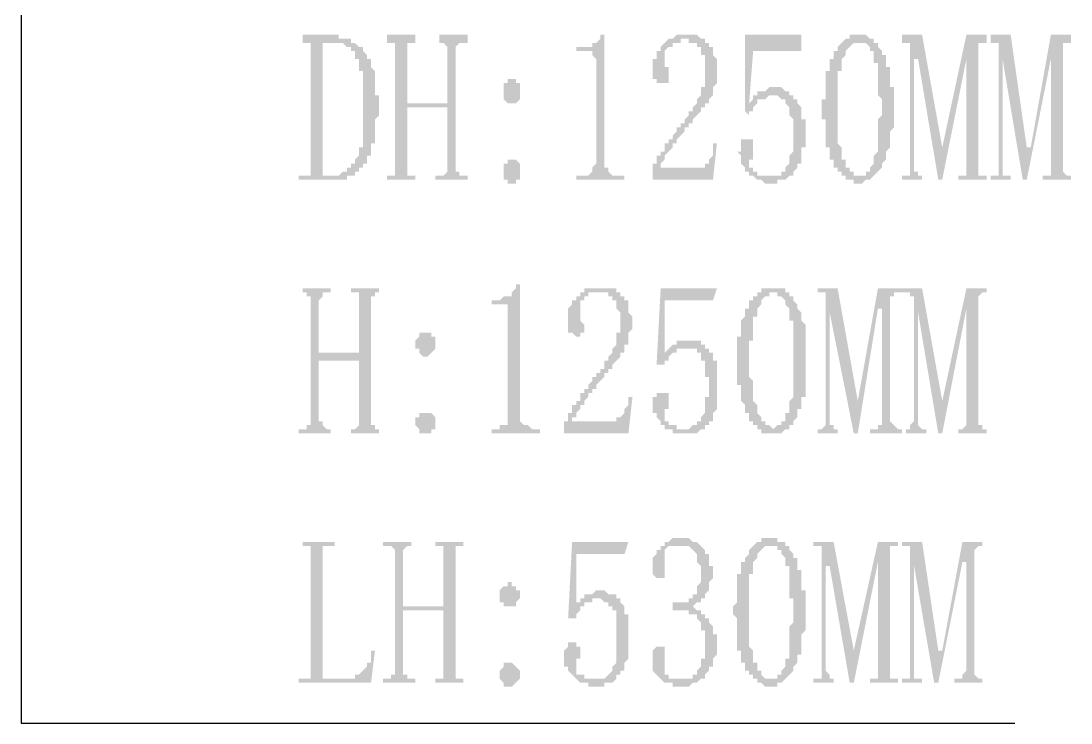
# Model space of a CAD drawing. Header units: inches. Extents: x 11 to 286, y 6 to 196.
# Drawn here: x 120.37 to 131.42, y 152.03 to 159.42 of the extents above; entities that cross this region are included whole.
import ezdxf

# ---------------------------------------------------------------- set-up
doc = ezdxf.new("R2010")
doc.units = ezdxf.units.IN
doc.header["$MEASUREMENT"] = 0
doc.layers.add('PDF_几何图形', color=7, linetype='Continuous')
doc.layers.add('PDF_实体填充', color=7, linetype='Continuous', true_color=0xffffff)

msp = doc.modelspace()

# ---------------------------------------------------------------- hatches: boundary and pattern name
at = {"layer": 'PDF_实体填充', "transparency": 33554559}
h = msp.add_hatch(color=7, dxfattribs=at)
h.paths.add_polyline_path([(123.966, 158.51), (123.966, 158.552), (123.966, 158.552), (123.966, 158.595), (123.966, 158.637), (123.966, 158.637), (123.966, 158.679), (123.966, 158.722), (123.966, 158.722), (123.966, 158.764), (123.966, 158.764), (123.966, 158.806), (123.966, 158.806), (123.966, 158.849), (123.966, 158.849), (123.966, 158.891), (123.924, 158.891), (123.924, 158.933), (123.924, 158.933), (123.924, 158.976), (123.924, 158.976), (123.924, 158.976), (123.924, 159.018), (123.924, 159.018), (123.881, 159.018), (123.881, 159.06), (123.881, 159.06), (123.881, 159.103), (123.839, 159.103), (123.839, 159.103), (123.839, 159.145), (123.797, 159.145), (123.797, 159.145), (123.797, 159.145), (123.754, 159.187), (123.754, 159.187), (123.754, 159.187), (123.712, 159.187), (123.712, 159.187), (123.67, 159.187), (123.67, 159.187), (123.627, 159.187), (123.627, 159.187), (123.627, 159.187), (123.585, 159.187), (123.585, 159.187), (123.585, 159.187), (123.543, 159.187), (123.543, 159.187), (123.543, 159.145), (123.543, 159.145), (123.543, 159.145), (123.543, 157.875), (123.543, 157.833), (123.543, 157.833), (123.543, 157.79), (123.585, 157.79), (123.585, 157.79), (123.627, 157.79), (123.627, 157.79), (123.627, 157.79), (123.67, 157.79), (123.67, 157.79), (123.67, 157.79), (123.712, 157.79), (123.712, 157.79), (123.754, 157.833), (123.754, 157.833), (123.754, 157.833), (123.797, 157.833), (123.797, 157.875), (123.797, 157.875), (123.839, 157.875), (123.839, 157.875), (123.839, 157.917), (123.881, 157.917), (123.881, 157.96), (123.881, 157.96), (123.881, 157.96), (123.881, 157.96), (123.924, 158.002), (123.924, 158.002), (123.924, 158.002), (123.924, 158.044), (123.924, 158.044), (123.924, 158.087), (123.924, 158.087), (123.966, 158.087), (123.966, 158.129), (123.966, 158.129), (123.966, 158.171), (123.966, 158.171), (123.966, 158.214), (123.966, 158.256), (123.966, 158.256), (123.966, 158.298), (123.966, 158.298), (123.966, 158.341), (123.966, 158.383), (123.966, 158.383), (123.966, 158.425), (123.966, 158.468), (123.966, 158.51), (123.966, 158.51), (123.966, 158.51)], flags=0)
h.paths.add_polyline_path([(123.416, 159.145), (123.416, 159.145), (123.416, 159.187), (123.416, 159.187), (123.416, 159.187), (123.373, 159.187), (123.373, 159.187), (123.331, 159.187), (123.331, 159.272), (123.627, 159.272), (123.67, 159.272), (123.67, 159.272), (123.712, 159.272), (123.712, 159.23), (123.712, 159.23), (123.754, 159.23), (123.754, 159.23), (123.797, 159.23), (123.797, 159.23), (123.797, 159.23), (123.839, 159.23), (123.839, 159.187), (123.881, 159.187), (123.881, 159.187), (123.881, 159.187), (123.924, 159.145), (123.924, 159.145), (123.924, 159.145), (123.966, 159.145), (123.966, 159.103), (123.966, 159.103), (124.008, 159.06), (124.008, 159.06), (124.008, 159.06), (124.008, 159.06), (124.008, 159.018), (124.008, 159.018), (124.051, 159.018), (124.051, 158.976), (124.051, 158.976), (124.051, 158.933), (124.051, 158.933), (124.051, 158.933), (124.093, 158.891), (124.093, 158.891), (124.093, 158.849), (124.093, 158.849), (124.093, 158.806), (124.093, 158.806), (124.093, 158.764), (124.093, 158.722), (124.093, 158.722), (124.093, 158.679), (124.093, 158.679), (124.093, 158.637), (124.135, 158.637), (124.135, 158.595), (124.135, 158.552), (124.135, 158.552), (124.135, 158.51), (124.135, 158.51), (124.135, 158.468), (124.135, 158.425), (124.135, 158.425), (124.093, 158.383), (124.093, 158.383), (124.093, 158.341), (124.093, 158.298), (124.093, 158.298), (124.093, 158.256), (124.093, 158.256), (124.093, 158.214), (124.093, 158.214), (124.093, 158.171), (124.093, 158.171), (124.093, 158.129), (124.051, 158.129), (124.051, 158.087), (124.051, 158.087), (124.051, 158.044), (124.051, 158.044), (124.051, 158.044), (124.051, 158.002), (124.008, 158.002), (124.008, 157.96), (124.008, 157.96), (124.008, 157.96), (124.008, 157.917), (124.008, 157.917), (123.966, 157.917), (123.966, 157.917), (123.966, 157.875), (123.924, 157.875), (123.924, 157.875), (123.924, 157.833), (123.924, 157.833), (123.881, 157.833), (123.881, 157.833), (123.881, 157.79), (123.839, 157.79), (123.839, 157.79), (123.797, 157.79), (123.797, 157.79), (123.797, 157.748), (123.754, 157.748), (123.754, 157.748), (123.712, 157.748), (123.712, 157.748), (123.67, 157.748), (123.67, 157.748), (123.67, 157.748), (123.627, 157.748), (123.627, 157.748), (123.289, 157.748), (123.289, 157.79), (123.373, 157.79), (123.373, 157.79), (123.416, 157.79), (123.416, 157.79), (123.416, 157.833), (123.416, 157.833), (123.416, 157.875), (123.416, 159.145), (123.416, 159.145)], flags=0)
for points in [[(124.94, 157.875), (124.94, 157.833), (124.982, 157.833), (124.982, 157.79), (125.024, 157.79), (125.067, 157.79), (125.067, 157.748), (124.728, 157.748), (124.728, 157.79), (124.77, 157.79), (124.813, 157.79), (124.855, 157.833), (124.855, 157.875), (124.855, 158.51), (124.432, 158.51), (124.432, 157.875), (124.432, 157.833), (124.432, 157.79), (124.474, 157.79), (124.516, 157.79), (124.516, 157.748), (124.22, 157.748), (124.22, 157.79), (124.262, 157.79), (124.305, 157.79), (124.305, 157.833), (124.305, 157.875), (124.305, 159.145), (124.305, 159.187), (124.262, 159.187), (124.22, 159.187), (124.22, 159.272), (124.516, 159.272), (124.516, 159.187), (124.474, 159.187), (124.432, 159.187), (124.432, 159.145), (124.432, 158.552), (124.855, 158.552), (124.855, 159.145), (124.813, 159.187), (124.77, 159.187), (124.77, 159.272), (125.067, 159.272), (125.067, 159.187), (125.024, 159.187), (124.982, 159.187), (124.94, 159.145)], [(126.506, 159.272), (126.506, 157.917), (126.506, 157.875), (126.548, 157.875), (126.548, 157.833), (126.591, 157.79), (126.633, 157.79), (126.718, 157.79), (126.718, 157.748), (126.21, 157.748), (126.21, 157.79), (126.252, 157.79), (126.294, 157.79), (126.337, 157.79), (126.379, 157.833), (126.379, 157.875), (126.421, 157.917), (126.421, 159.018), (126.379, 159.06), (126.379, 159.103), (126.337, 159.103), (126.21, 159.103), (126.21, 159.145), (126.252, 159.145), (126.294, 159.145), (126.337, 159.145), (126.379, 159.145), (126.379, 159.187), (126.421, 159.187), (126.464, 159.23), (126.464, 159.272)], [(127.564, 158.891), (127.564, 158.933), (127.564, 158.976), (127.564, 159.018), (127.564, 159.06), (127.522, 159.06), (127.522, 159.103), (127.522, 159.145), (127.48, 159.145), (127.48, 159.187), (127.437, 159.187), (127.395, 159.187), (127.395, 159.23), (127.353, 159.23), (127.31, 159.23), (127.31, 159.187), (127.268, 159.187), (127.226, 159.187), (127.226, 159.145), (127.183, 159.145), (127.141, 159.103), (127.141, 159.06), (127.141, 159.018), (127.141, 158.976), (127.141, 158.933), (127.183, 158.933), (127.183, 158.891), (127.183, 158.849), (127.183, 158.806), (127.183, 158.764), (127.141, 158.764), (127.099, 158.764), (127.056, 158.764), (127.056, 158.806), (127.014, 158.806), (127.014, 158.849), (127.014, 158.891), (127.014, 158.933), (127.014, 158.976), (127.014, 159.018), (127.056, 159.018), (127.056, 159.06), (127.056, 159.103), (127.099, 159.103), (127.099, 159.145), (127.141, 159.187), (127.183, 159.23), (127.226, 159.23), (127.268, 159.272), (127.31, 159.272), (127.353, 159.272), (127.395, 159.272), (127.437, 159.272), (127.48, 159.272), (127.522, 159.23), (127.564, 159.23), (127.564, 159.187), (127.607, 159.187), (127.607, 159.145), (127.649, 159.145), (127.649, 159.103), (127.649, 159.06), (127.691, 159.018), (127.691, 158.976), (127.691, 158.933), (127.691, 158.891), (127.691, 158.849), (127.691, 158.806), (127.691, 158.764), (127.649, 158.722), (127.649, 158.679), (127.649, 158.637), (127.607, 158.595), (127.607, 158.552), (127.564, 158.552), (127.564, 158.51), (127.522, 158.51), (127.522, 158.468), (127.48, 158.425), (127.437, 158.383), (127.437, 158.341), (127.395, 158.341), (127.395, 158.298), (127.353, 158.298), (127.353, 158.256), (127.31, 158.214), (127.268, 158.171), (127.268, 158.129), (127.226, 158.129), (127.226, 158.087), (127.183, 158.044), (127.141, 158.002), (127.141, 157.96), (127.099, 157.917), (127.099, 157.875), (127.48, 157.875), (127.522, 157.875), (127.564, 157.875), (127.564, 157.917), (127.607, 157.917), (127.607, 157.96), (127.649, 158.002), (127.649, 158.044), (127.649, 158.087), (127.649, 158.129), (127.691, 158.129), (127.649, 157.748), (127.014, 157.748), (127.014, 157.833), (127.014, 157.875), (127.014, 157.917), (127.056, 157.917), (127.056, 157.96), (127.056, 158.002), (127.099, 158.002), (127.099, 158.044), (127.141, 158.044), (127.141, 158.087), (127.141, 158.129), (127.183, 158.129), (127.183, 158.171), (127.226, 158.171), (127.226, 158.214), (127.268, 158.256), (127.268, 158.298), (127.31, 158.298), (127.31, 158.341), (127.353, 158.341), (127.353, 158.383), (127.395, 158.425), (127.395, 158.468), (127.437, 158.468), (127.437, 158.51), (127.48, 158.552), (127.48, 158.595), (127.522, 158.637), (127.522, 158.679), (127.522, 158.722), (127.564, 158.722), (127.564, 158.764), (127.564, 158.806), (127.564, 158.849)], [(128.326, 158.722), (128.369, 158.722), (128.411, 158.679), (128.453, 158.679), (128.453, 158.637), (128.496, 158.637), (128.496, 158.595), (128.538, 158.595), (128.538, 158.552), (128.58, 158.51), (128.58, 158.468), (128.58, 158.425), (128.58, 158.383), (128.623, 158.383), (128.623, 158.341), (128.623, 158.298), (128.623, 158.256), (128.623, 158.214), (128.623, 158.171), (128.623, 158.129), (128.623, 158.087), (128.58, 158.087), (128.58, 158.044), (128.58, 158.002), (128.58, 157.96), (128.58, 157.917), (128.538, 157.917), (128.538, 157.875), (128.496, 157.833), (128.496, 157.79), (128.453, 157.79), (128.411, 157.748), (128.369, 157.748), (128.326, 157.748), (128.326, 157.706), (128.284, 157.706), (128.242, 157.706), (128.199, 157.706), (128.157, 157.748), (128.115, 157.748), (128.072, 157.79), (128.03, 157.79), (128.03, 157.833), (127.988, 157.833), (127.988, 157.875), (127.945, 157.917), (127.945, 157.96), (127.945, 158.002), (127.903, 158.044), (127.945, 158.044), (127.945, 158.087), (127.945, 158.129), (127.945, 158.171), (127.988, 158.171), (128.03, 158.171), (128.072, 158.171), (128.072, 158.129), (128.072, 158.087), (128.072, 158.044), (128.072, 158.002), (128.072, 157.96), (128.03, 157.96), (128.03, 157.917), (128.03, 157.875), (128.072, 157.875), (128.072, 157.833), (128.115, 157.833), (128.115, 157.79), (128.157, 157.79), (128.199, 157.79), (128.242, 157.79), (128.284, 157.79), (128.326, 157.79), (128.369, 157.79), (128.369, 157.833), (128.411, 157.833), (128.411, 157.875), (128.453, 157.917), (128.453, 157.96), (128.453, 158.002), (128.496, 158.044), (128.496, 158.087), (128.496, 158.129), (128.496, 158.171), (128.496, 158.214), (128.496, 158.256), (128.496, 158.298), (128.496, 158.341), (128.496, 158.383), (128.453, 158.425), (128.453, 158.468), (128.453, 158.51), (128.411, 158.552), (128.411, 158.595), (128.369, 158.595), (128.326, 158.637), (128.284, 158.637), (128.242, 158.637), (128.199, 158.595), (128.157, 158.595), (128.115, 158.595), (128.115, 158.552), (128.072, 158.51), (128.072, 158.468), (128.03, 158.468), (128.03, 158.425), (127.988, 158.468), (127.988, 159.272), (128.58, 159.272), (128.58, 159.103), (128.072, 159.103), (128.03, 158.552), (128.072, 158.595), (128.072, 158.637), (128.115, 158.637), (128.115, 158.679), (128.157, 158.679), (128.199, 158.679), (128.242, 158.722), (128.284, 158.722)], [(130.443, 157.875), (130.443, 157.833), (130.443, 157.79), (130.485, 157.79), (130.528, 157.79), (130.528, 157.748), (130.231, 157.748), (130.231, 157.79), (130.274, 157.79), (130.316, 157.79), (130.316, 157.833), (130.316, 157.875), (130.316, 159.018), (130.062, 157.748), (130.02, 157.748), (129.808, 159.018), (129.766, 159.018), (129.766, 157.875), (129.766, 157.833), (129.808, 157.833), (129.808, 157.79), (129.85, 157.79), (129.85, 157.748), (129.639, 157.748), (129.639, 157.79), (129.681, 157.79), (129.723, 157.79), (129.723, 157.833), (129.723, 157.875), (129.723, 159.145), (129.723, 159.187), (129.681, 159.187), (129.639, 159.187), (129.639, 159.272), (129.85, 159.272), (130.062, 158.087), (130.316, 159.272), (130.528, 159.272), (130.528, 159.187), (130.485, 159.187), (130.443, 159.187), (130.443, 159.145)], [(131.332, 157.875), (131.332, 157.833), (131.374, 157.79), (131.417, 157.79), (131.417, 157.748), (131.12, 157.748), (131.12, 157.79), (131.163, 157.79), (131.205, 157.79), (131.205, 157.833), (131.205, 157.875), (131.205, 159.018), (130.951, 157.748), (130.909, 157.748), (130.697, 159.018), (130.697, 157.875), (130.697, 157.833), (130.697, 157.79), (130.739, 157.79), (130.782, 157.79), (130.782, 157.748), (130.57, 157.748), (130.57, 157.79), (130.612, 157.79), (130.655, 157.79), (130.655, 157.833), (130.655, 157.875), (130.655, 159.145), (130.655, 159.187), (130.612, 159.187), (130.57, 159.187), (130.57, 159.272), (130.782, 159.272), (130.951, 158.087), (130.993, 158.087), (131.205, 159.272), (131.417, 159.272), (131.417, 159.187), (131.374, 159.187), (131.332, 159.187), (131.332, 159.145)], [(124.051, 155.208), (124.051, 155.166), (124.093, 155.166), (124.093, 155.123), (124.135, 155.123), (124.135, 155.081), (123.839, 155.081), (123.839, 155.123), (123.881, 155.123), (123.924, 155.166), (123.924, 155.208), (123.924, 155.843), (123.5, 155.843), (123.5, 155.208), (123.543, 155.208), (123.543, 155.166), (123.585, 155.123), (123.627, 155.123), (123.627, 155.081), (123.289, 155.081), (123.289, 155.123), (123.331, 155.123), (123.373, 155.123), (123.373, 155.166), (123.416, 155.166), (123.416, 155.208), (123.416, 156.478), (123.416, 156.52), (123.373, 156.52), (123.373, 156.563), (123.331, 156.563), (123.331, 156.605), (123.627, 156.605), (123.627, 156.563), (123.585, 156.563), (123.543, 156.563), (123.543, 156.52), (123.5, 156.478), (123.5, 155.928), (123.924, 155.928), (123.924, 156.478), (123.924, 156.52), (123.924, 156.563), (123.881, 156.563), (123.839, 156.563), (123.839, 156.605), (124.135, 156.605), (124.135, 156.563), (124.093, 156.563), (124.093, 156.52), (124.051, 156.52), (124.051, 156.478)], [(125.617, 156.647), (125.617, 155.293), (125.617, 155.25), (125.617, 155.208), (125.659, 155.166), (125.702, 155.166), (125.744, 155.123), (125.829, 155.123), (125.829, 155.081), (125.321, 155.081), (125.321, 155.123), (125.363, 155.123), (125.405, 155.123), (125.405, 155.166), (125.448, 155.166), (125.49, 155.166), (125.49, 155.208), (125.49, 155.25), (125.49, 155.293), (125.49, 156.351), (125.49, 156.393), (125.49, 156.436), (125.448, 156.436), (125.321, 156.436), (125.321, 156.478), (125.363, 156.478), (125.405, 156.478), (125.448, 156.52), (125.49, 156.52), (125.532, 156.52), (125.532, 156.563), (125.575, 156.605), (125.575, 156.647)], [(126.675, 156.224), (126.675, 156.266), (126.675, 156.309), (126.675, 156.351), (126.633, 156.393), (126.633, 156.436), (126.633, 156.478), (126.591, 156.478), (126.591, 156.52), (126.548, 156.52), (126.548, 156.563), (126.506, 156.563), (126.464, 156.563), (126.421, 156.563), (126.379, 156.563), (126.337, 156.563), (126.337, 156.52), (126.294, 156.52), (126.294, 156.478), (126.252, 156.478), (126.252, 156.436), (126.252, 156.393), (126.252, 156.351), (126.252, 156.309), (126.252, 156.266), (126.294, 156.224), (126.294, 156.182), (126.294, 156.139), (126.252, 156.139), (126.252, 156.097), (126.21, 156.097), (126.167, 156.139), (126.125, 156.139), (126.125, 156.182), (126.125, 156.224), (126.125, 156.266), (126.125, 156.309), (126.125, 156.351), (126.125, 156.393), (126.167, 156.436), (126.167, 156.478), (126.21, 156.478), (126.21, 156.52), (126.252, 156.52), (126.252, 156.563), (126.294, 156.563), (126.294, 156.605), (126.337, 156.605), (126.379, 156.605), (126.421, 156.605), (126.464, 156.605), (126.506, 156.605), (126.548, 156.605), (126.591, 156.605), (126.633, 156.605), (126.633, 156.563), (126.675, 156.563), (126.675, 156.52), (126.718, 156.52), (126.718, 156.478), (126.76, 156.478), (126.76, 156.436), (126.76, 156.393), (126.76, 156.351), (126.802, 156.309), (126.802, 156.266), (126.802, 156.224), (126.802, 156.182), (126.76, 156.139), (126.76, 156.097), (126.76, 156.055), (126.76, 156.012), (126.718, 156.012), (126.718, 155.97), (126.718, 155.928), (126.675, 155.928), (126.675, 155.885), (126.633, 155.843), (126.591, 155.801), (126.591, 155.758), (126.548, 155.758), (126.548, 155.716), (126.506, 155.716), (126.506, 155.674), (126.464, 155.631), (126.421, 155.589), (126.421, 155.547), (126.379, 155.547), (126.379, 155.504), (126.337, 155.504), (126.337, 155.462), (126.294, 155.42), (126.294, 155.377), (126.252, 155.377), (126.252, 155.335), (126.21, 155.293), (126.21, 155.25), (126.167, 155.25), (126.167, 155.208), (126.591, 155.208), (126.633, 155.208), (126.633, 155.25), (126.675, 155.25), (126.718, 155.293), (126.718, 155.335), (126.76, 155.377), (126.76, 155.42), (126.76, 155.462), (126.802, 155.462), (126.76, 155.081), (126.083, 155.081), (126.083, 155.208), (126.125, 155.208), (126.125, 155.25), (126.125, 155.293), (126.167, 155.293), (126.167, 155.335), (126.167, 155.377), (126.21, 155.377), (126.21, 155.42), (126.252, 155.42), (126.252, 155.462), (126.252, 155.504), (126.294, 155.504), (126.294, 155.547), (126.337, 155.547), (126.337, 155.589), (126.379, 155.631), (126.379, 155.674), (126.421, 155.674), (126.421, 155.716), (126.464, 155.716), (126.464, 155.758), (126.506, 155.758), (126.506, 155.801), (126.506, 155.843), (126.548, 155.843), (126.548, 155.885), (126.591, 155.928), (126.591, 155.97), (126.633, 156.012), (126.633, 156.055), (126.633, 156.097), (126.633, 156.139), (126.675, 156.139), (126.675, 156.182)], [(127.395, 156.055), (127.437, 156.055), (127.48, 156.055), (127.522, 156.055), (127.522, 156.012), (127.564, 156.012), (127.564, 155.97), (127.607, 155.97), (127.607, 155.928), (127.649, 155.928), (127.649, 155.885), (127.649, 155.843), (127.691, 155.843), (127.691, 155.801), (127.691, 155.758), (127.691, 155.716), (127.691, 155.674), (127.691, 155.631), (127.691, 155.589), (127.691, 155.547), (127.691, 155.504), (127.691, 155.462), (127.691, 155.42), (127.691, 155.377), (127.691, 155.335), (127.649, 155.293), (127.649, 155.25), (127.649, 155.208), (127.607, 155.208), (127.607, 155.166), (127.564, 155.166), (127.564, 155.123), (127.522, 155.123), (127.48, 155.081), (127.437, 155.081), (127.395, 155.081), (127.353, 155.081), (127.31, 155.081), (127.268, 155.081), (127.226, 155.081), (127.226, 155.123), (127.183, 155.123), (127.141, 155.123), (127.141, 155.166), (127.099, 155.166), (127.099, 155.208), (127.056, 155.25), (127.056, 155.293), (127.014, 155.293), (127.014, 155.335), (127.014, 155.377), (127.014, 155.42), (127.014, 155.462), (127.056, 155.462), (127.056, 155.504), (127.099, 155.504), (127.141, 155.504), (127.183, 155.504), (127.183, 155.462), (127.183, 155.42), (127.183, 155.377), (127.183, 155.335), (127.141, 155.335), (127.141, 155.293), (127.141, 155.25), (127.141, 155.208), (127.183, 155.208), (127.183, 155.166), (127.226, 155.166), (127.268, 155.166), (127.268, 155.123), (127.31, 155.123), (127.353, 155.123), (127.395, 155.123), (127.437, 155.166), (127.48, 155.166), (127.48, 155.208), (127.522, 155.208), (127.522, 155.25), (127.564, 155.293), (127.564, 155.335), (127.564, 155.377), (127.564, 155.42), (127.564, 155.462), (127.607, 155.462), (127.607, 155.504), (127.607, 155.547), (127.607, 155.589), (127.607, 155.631), (127.607, 155.674), (127.564, 155.674), (127.564, 155.716), (127.564, 155.758), (127.564, 155.801), (127.564, 155.843), (127.522, 155.843), (127.522, 155.885), (127.522, 155.928), (127.48, 155.928), (127.48, 155.97), (127.437, 155.97), (127.395, 155.97), (127.353, 155.97), (127.31, 155.97), (127.268, 155.97), (127.268, 155.928), (127.226, 155.928), (127.183, 155.885), (127.183, 155.843), (127.141, 155.843), (127.141, 155.801), (127.056, 155.801), (127.099, 156.605), (127.691, 156.605), (127.649, 156.478), (127.141, 156.478), (127.141, 155.885), (127.141, 155.928), (127.183, 155.97), (127.226, 156.012), (127.268, 156.012), (127.268, 156.055), (127.31, 156.055), (127.353, 156.055)], [(129.512, 155.208), (129.554, 155.166), (129.596, 155.123), (129.639, 155.123), (129.639, 155.081), (129.3, 155.081), (129.3, 155.123), (129.342, 155.123), (129.385, 155.123), (129.385, 155.166), (129.427, 155.166), (129.427, 155.208), (129.427, 156.393), (129.385, 156.393), (129.173, 155.081), (129.131, 155.081), (128.877, 156.351), (128.877, 155.208), (128.877, 155.166), (128.919, 155.166), (128.919, 155.123), (128.961, 155.123), (128.961, 155.081), (128.75, 155.081), (128.75, 155.123), (128.792, 155.123), (128.834, 155.166), (128.834, 155.208), (128.834, 156.478), (128.834, 156.52), (128.834, 156.563), (128.792, 156.563), (128.75, 156.563), (128.75, 156.605), (128.961, 156.605), (129.173, 155.42), (129.385, 156.605), (129.639, 156.605), (129.639, 156.563), (129.596, 156.563), (129.554, 156.563), (129.554, 156.52), (129.512, 156.52), (129.512, 156.478)], [(130.443, 155.208), (130.443, 155.166), (130.485, 155.166), (130.485, 155.123), (130.528, 155.123), (130.528, 155.081), (130.231, 155.081), (130.231, 155.123), (130.274, 155.123), (130.316, 155.166), (130.316, 155.208), (130.316, 156.393), (130.062, 155.081), (130.02, 155.081), (129.808, 156.351), (129.808, 155.208), (129.808, 155.166), (129.85, 155.123), (129.893, 155.123), (129.893, 155.081), (129.681, 155.081), (129.681, 155.123), (129.723, 155.123), (129.723, 155.166), (129.766, 155.208), (129.766, 156.478), (129.766, 156.52), (129.723, 156.52), (129.723, 156.563), (129.681, 156.563), (129.639, 156.563), (129.639, 156.605), (129.85, 156.605), (130.062, 155.42), (130.316, 156.605), (130.528, 156.605), (130.528, 156.563), (130.485, 156.563), (130.443, 156.52), (130.443, 156.478)], [(123.543, 152.583), (123.543, 152.541), (123.543, 152.499), (123.585, 152.499), (123.797, 152.499), (123.839, 152.499), (123.881, 152.499), (123.881, 152.541), (123.924, 152.541), (123.966, 152.583), (124.008, 152.626), (124.008, 152.668), (124.051, 152.668), (124.051, 152.71), (124.051, 152.753), (124.051, 152.795), (124.093, 152.795), (124.051, 152.456), (123.289, 152.456), (123.289, 152.499), (123.373, 152.499), (123.416, 152.499), (123.416, 152.541), (123.416, 152.583), (123.416, 153.853), (123.416, 153.896), (123.373, 153.896), (123.331, 153.896), (123.331, 153.938), (123.67, 153.938), (123.67, 153.896), (123.585, 153.896), (123.543, 153.896), (123.543, 153.853)], [(124.94, 152.583), (124.94, 152.541), (124.94, 152.499), (124.982, 152.499), (125.024, 152.499), (125.024, 152.456), (124.728, 152.456), (124.728, 152.499), (124.77, 152.499), (124.813, 152.499), (124.813, 152.541), (124.813, 152.583), (124.813, 153.218), (124.389, 153.218), (124.389, 152.583), (124.389, 152.541), (124.432, 152.541), (124.432, 152.499), (124.474, 152.499), (124.516, 152.499), (124.516, 152.456), (124.178, 152.456), (124.178, 152.499), (124.22, 152.499), (124.262, 152.499), (124.262, 152.541), (124.305, 152.541), (124.305, 152.583), (124.305, 153.853), (124.262, 153.896), (124.22, 153.896), (124.178, 153.896), (124.178, 153.938), (124.474, 153.938), (124.474, 153.896), (124.432, 153.896), (124.389, 153.853), (124.389, 153.261), (124.813, 153.261), (124.813, 153.853), (124.813, 153.896), (124.77, 153.896), (124.728, 153.896), (124.728, 153.938), (125.024, 153.938), (125.024, 153.896), (124.982, 153.896), (124.94, 153.896), (124.94, 153.853)], [(126.464, 153.43), (126.506, 153.43), (126.548, 153.388), (126.591, 153.388), (126.633, 153.388), (126.633, 153.345), (126.675, 153.345), (126.675, 153.303), (126.718, 153.261), (126.718, 153.218), (126.718, 153.176), (126.76, 153.176), (126.76, 153.134), (126.76, 153.091), (126.76, 153.049), (126.76, 153.007), (126.76, 152.964), (126.76, 152.922), (126.76, 152.88), (126.76, 152.837), (126.76, 152.795), (126.76, 152.753), (126.76, 152.71), (126.718, 152.668), (126.718, 152.626), (126.718, 152.583), (126.675, 152.583), (126.675, 152.541), (126.633, 152.541), (126.633, 152.499), (126.591, 152.456), (126.548, 152.456), (126.506, 152.456), (126.506, 152.414), (126.464, 152.414), (126.421, 152.414), (126.379, 152.414), (126.337, 152.414), (126.337, 152.456), (126.294, 152.456), (126.252, 152.456), (126.21, 152.499), (126.167, 152.541), (126.125, 152.583), (126.125, 152.626), (126.083, 152.626), (126.083, 152.668), (126.083, 152.71), (126.083, 152.753), (126.083, 152.795), (126.125, 152.837), (126.125, 152.88), (126.167, 152.88), (126.21, 152.88), (126.21, 152.837), (126.252, 152.837), (126.252, 152.795), (126.252, 152.753), (126.252, 152.71), (126.21, 152.71), (126.21, 152.668), (126.21, 152.626), (126.21, 152.583), (126.21, 152.541), (126.252, 152.541), (126.294, 152.541), (126.294, 152.499), (126.337, 152.499), (126.379, 152.499), (126.421, 152.499), (126.464, 152.499), (126.506, 152.499), (126.548, 152.541), (126.591, 152.583), (126.591, 152.626), (126.633, 152.668), (126.633, 152.71), (126.633, 152.753), (126.633, 152.795), (126.633, 152.837), (126.633, 152.88), (126.633, 152.922), (126.633, 152.964), (126.633, 153.007), (126.633, 153.049), (126.633, 153.091), (126.633, 153.134), (126.633, 153.176), (126.633, 153.218), (126.591, 153.218), (126.591, 153.261), (126.548, 153.261), (126.548, 153.303), (126.506, 153.303), (126.464, 153.345), (126.421, 153.345), (126.379, 153.345), (126.379, 153.303), (126.337, 153.303), (126.294, 153.303), (126.294, 153.261), (126.252, 153.261), (126.252, 153.218), (126.21, 153.176), (126.21, 153.134), (126.125, 153.134), (126.167, 153.938), (126.76, 153.938), (126.718, 153.811), (126.21, 153.811), (126.21, 153.261), (126.21, 153.303), (126.252, 153.303), (126.252, 153.345), (126.294, 153.345), (126.294, 153.388), (126.337, 153.388), (126.379, 153.388), (126.421, 153.43)], [(127.691, 152.837), (127.691, 152.795), (127.691, 152.753), (127.649, 152.71), (127.649, 152.668), (127.649, 152.626), (127.607, 152.626), (127.607, 152.583), (127.564, 152.541), (127.564, 152.499), (127.522, 152.499), (127.48, 152.456), (127.437, 152.456), (127.395, 152.414), (127.353, 152.414), (127.31, 152.414), (127.268, 152.414), (127.226, 152.414), (127.226, 152.456), (127.183, 152.456), (127.141, 152.456), (127.099, 152.499), (127.056, 152.541), (127.014, 152.583), (127.014, 152.626), (127.014, 152.668), (127.014, 152.71), (127.014, 152.753), (127.014, 152.795), (127.056, 152.837), (127.099, 152.837), (127.141, 152.837), (127.141, 152.795), (127.141, 152.753), (127.141, 152.71), (127.141, 152.668), (127.141, 152.626), (127.141, 152.583), (127.141, 152.541), (127.183, 152.541), (127.183, 152.499), (127.226, 152.499), (127.268, 152.499), (127.31, 152.499), (127.353, 152.499), (127.395, 152.499), (127.437, 152.499), (127.437, 152.541), (127.48, 152.541), (127.48, 152.583), (127.522, 152.626), (127.522, 152.668), (127.522, 152.71), (127.564, 152.71), (127.564, 152.753), (127.564, 152.795), (127.564, 152.837), (127.564, 152.88), (127.564, 152.922), (127.564, 152.964), (127.564, 153.007), (127.522, 153.007), (127.522, 153.049), (127.522, 153.091), (127.48, 153.134), (127.48, 153.176), (127.437, 153.176), (127.395, 153.176), (127.395, 153.218), (127.353, 153.218), (127.31, 153.218), (127.268, 153.218), (127.226, 153.218), (127.226, 153.303), (127.268, 153.303), (127.31, 153.303), (127.353, 153.303), (127.395, 153.303), (127.395, 153.345), (127.437, 153.345), (127.437, 153.388), (127.48, 153.388), (127.48, 153.43), (127.48, 153.472), (127.522, 153.515), (127.522, 153.557), (127.522, 153.599), (127.522, 153.642), (127.522, 153.684), (127.48, 153.726), (127.48, 153.769), (127.48, 153.811), (127.437, 153.853), (127.395, 153.896), (127.353, 153.896), (127.31, 153.896), (127.268, 153.896), (127.226, 153.896), (127.183, 153.896), (127.141, 153.853), (127.141, 153.811), (127.141, 153.769), (127.141, 153.726), (127.141, 153.684), (127.141, 153.642), (127.141, 153.599), (127.141, 153.557), (127.099, 153.557), (127.056, 153.557), (127.014, 153.599), (127.014, 153.642), (127.014, 153.684), (127.014, 153.726), (127.014, 153.769), (127.056, 153.811), (127.056, 153.853), (127.099, 153.853), (127.099, 153.896), (127.141, 153.896), (127.141, 153.938), (127.183, 153.938), (127.226, 153.98), (127.268, 153.98), (127.31, 153.98), (127.353, 153.98), (127.395, 153.98), (127.437, 153.938), (127.48, 153.938), (127.522, 153.896), (127.564, 153.853), (127.564, 153.811), (127.607, 153.811), (127.607, 153.769), (127.607, 153.726), (127.607, 153.684), (127.649, 153.684), (127.649, 153.642), (127.649, 153.599), (127.649, 153.557), (127.607, 153.515), (127.607, 153.472), (127.607, 153.43), (127.564, 153.388), (127.564, 153.345), (127.522, 153.345), (127.522, 153.303), (127.48, 153.303), (127.437, 153.261), (127.395, 153.261), (127.437, 153.261), (127.48, 153.218), (127.522, 153.218), (127.522, 153.176), (127.564, 153.176), (127.564, 153.134), (127.607, 153.134), (127.607, 153.091), (127.649, 153.049), (127.649, 153.007), (127.649, 152.964), (127.691, 152.964), (127.691, 152.922), (127.691, 152.88)], [(129.512, 152.583), (129.512, 152.541), (129.512, 152.499), (129.554, 152.499), (129.596, 152.499), (129.596, 152.456), (129.3, 152.456), (129.3, 152.499), (129.342, 152.499), (129.385, 152.499), (129.385, 152.541), (129.385, 152.583), (129.385, 153.726), (129.131, 152.456), (129.088, 152.456), (128.877, 153.684), (128.834, 153.684), (128.834, 152.583), (128.877, 152.541), (128.877, 152.499), (128.919, 152.499), (128.919, 152.456), (128.707, 152.456), (128.707, 152.499), (128.75, 152.499), (128.792, 152.499), (128.792, 152.541), (128.792, 152.583), (128.792, 153.853), (128.792, 153.896), (128.75, 153.896), (128.707, 153.896), (128.707, 153.938), (128.919, 153.938), (129.131, 152.795), (129.385, 153.938), (129.596, 153.938), (129.596, 153.896), (129.554, 153.896), (129.512, 153.896), (129.512, 153.853)], [(130.401, 152.583), (130.401, 152.541), (130.443, 152.499), (130.485, 152.499), (130.485, 152.456), (130.189, 152.456), (130.189, 152.499), (130.231, 152.499), (130.274, 152.499), (130.274, 152.541), (130.316, 152.583), (130.316, 153.726), (130.274, 153.726), (130.02, 152.456), (129.977, 152.456), (129.766, 153.684), (129.766, 152.583), (129.766, 152.541), (129.766, 152.499), (129.808, 152.499), (129.85, 152.499), (129.85, 152.456), (129.639, 152.456), (129.639, 152.499), (129.681, 152.499), (129.723, 152.499), (129.723, 152.541), (129.723, 152.583), (129.723, 153.853), (129.723, 153.896), (129.681, 153.896), (129.639, 153.896), (129.639, 153.938), (129.85, 153.938), (130.02, 152.795), (130.062, 152.795), (130.274, 153.938), (130.485, 153.938), (130.485, 153.896), (130.443, 153.896), (130.401, 153.853)]]:
    msp.add_hatch(color=7, dxfattribs=at).paths.add_polyline_path(points, flags=0)
h = msp.add_hatch(color=7, dxfattribs=at)
h.paths.add_polyline_path([(129.173, 159.187), (129.173, 159.187), (129.173, 159.187), (129.131, 159.187), (129.131, 159.187), (129.131, 159.187), (129.088, 159.145), (129.088, 159.145), (129.088, 159.145), (129.046, 159.103), (129.046, 159.103), (129.046, 159.06), (129.046, 159.06), (129.004, 159.018), (129.004, 159.018), (129.004, 159.018), (129.004, 158.976), (129.004, 158.976), (129.004, 158.933), (129.004, 158.933), (129.004, 158.891), (128.961, 158.891), (128.961, 158.849), (128.961, 158.849), (128.961, 158.806), (128.961, 158.806), (128.961, 158.764), (128.961, 158.764), (128.961, 158.722), (128.961, 158.722), (128.961, 158.679), (128.961, 158.679), (128.961, 158.637), (128.961, 158.595), (128.961, 158.595), (128.961, 158.552), (128.961, 158.552), (128.961, 158.51), (128.961, 158.51), (128.961, 158.468), (128.961, 158.425), (128.961, 158.425), (128.961, 158.383), (128.961, 158.383), (128.961, 158.341), (128.961, 158.298), (128.961, 158.298), (128.961, 158.256), (128.961, 158.256), (128.961, 158.214), (128.961, 158.214), (128.961, 158.171), (128.961, 158.171), (128.961, 158.129), (128.961, 158.129), (129.004, 158.087), (129.004, 158.087), (129.004, 158.044), (129.004, 158.044), (129.004, 158.002), (129.004, 158.002), (129.004, 158.002), (129.004, 157.96), (129.046, 157.96), (129.046, 157.917), (129.046, 157.917), (129.046, 157.875), (129.088, 157.875), (129.088, 157.833), (129.088, 157.833), (129.088, 157.833), (129.131, 157.833), (129.131, 157.79), (129.131, 157.79), (129.173, 157.79), (129.173, 157.79), (129.173, 157.79), (129.215, 157.79), (129.215, 157.79), (129.215, 157.79), (129.258, 157.79), (129.258, 157.833), (129.258, 157.833), (129.258, 157.833), (129.3, 157.833), (129.3, 157.875), (129.3, 157.875), (129.342, 157.917), (129.342, 157.917), (129.342, 157.96), (129.342, 157.96), (129.342, 158.002), (129.342, 158.002), (129.385, 158.044), (129.385, 158.044), (129.385, 158.044), (129.385, 158.087), (129.385, 158.087), (129.385, 158.129), (129.385, 158.129), (129.385, 158.171), (129.385, 158.171), (129.385, 158.214), (129.385, 158.214), (129.385, 158.256), (129.385, 158.298), (129.385, 158.298), (129.385, 158.341), (129.385, 158.341), (129.385, 158.383), (129.427, 158.425), (129.427, 158.425), (129.427, 158.468), (129.427, 158.51), (129.427, 158.51), (129.427, 158.51), (129.427, 158.552), (129.427, 158.595), (129.427, 158.595), (129.385, 158.637), (129.385, 158.679), (129.385, 158.679), (129.385, 158.722), (129.385, 158.722), (129.385, 158.764), (129.385, 158.764), (129.385, 158.806), (129.385, 158.806), (129.385, 158.849), (129.385, 158.849), (129.385, 158.891), (129.385, 158.891), (129.385, 158.933), (129.385, 158.933), (129.385, 158.976), (129.342, 158.976), (129.342, 159.018), (129.342, 159.018), (129.342, 159.018), (129.342, 159.06), (129.342, 159.06), (129.342, 159.103), (129.3, 159.103), (129.3, 159.145), (129.3, 159.145), (129.3, 159.145), (129.258, 159.187), (129.258, 159.187), (129.258, 159.187), (129.215, 159.187), (129.215, 159.187), (129.215, 159.187), (129.173, 159.187), (129.173, 159.187), (129.173, 159.187)], flags=0)
h.paths.add_polyline_path([(129.173, 157.706), (129.173, 157.706), (129.131, 157.706), (129.131, 157.706), (129.131, 157.748), (129.088, 157.748), (129.088, 157.748), (129.088, 157.748), (129.046, 157.748), (129.046, 157.748), (129.046, 157.79), (129.004, 157.79), (129.004, 157.79), (129.004, 157.833), (128.961, 157.833), (128.961, 157.875), (128.961, 157.875), (128.919, 157.875), (128.919, 157.917), (128.919, 157.917), (128.919, 157.96), (128.919, 157.96), (128.877, 157.96), (128.877, 158.002), (128.877, 158.002), (128.877, 158.044), (128.877, 158.044), (128.877, 158.044), (128.877, 158.087), (128.834, 158.087), (128.834, 158.129), (128.834, 158.129), (128.834, 158.171), (128.834, 158.171), (128.834, 158.214), (128.834, 158.214), (128.834, 158.256), (128.834, 158.256), (128.834, 158.298), (128.834, 158.341), (128.834, 158.341), (128.834, 158.383), (128.792, 158.383), (128.792, 158.425), (128.792, 158.468), (128.792, 158.468), (128.792, 158.51), (128.792, 158.51), (128.792, 158.552), (128.792, 158.595), (128.834, 158.595), (128.834, 158.637), (128.834, 158.637), (128.834, 158.679), (128.834, 158.722), (128.834, 158.722), (128.834, 158.764), (128.834, 158.764), (128.834, 158.806), (128.834, 158.806), (128.834, 158.849), (128.834, 158.849), (128.834, 158.891), (128.877, 158.891), (128.877, 158.933), (128.877, 158.933), (128.877, 158.976), (128.877, 158.976), (128.877, 158.976), (128.877, 159.018), (128.919, 159.018), (128.919, 159.06), (128.919, 159.06), (128.919, 159.103), (128.919, 159.103), (128.961, 159.103), (128.961, 159.145), (128.961, 159.145), (129.004, 159.187), (129.004, 159.187), (129.004, 159.187), (129.046, 159.23), (129.046, 159.23), (129.046, 159.23), (129.088, 159.23), (129.088, 159.272), (129.088, 159.272), (129.131, 159.272), (129.131, 159.272), (129.131, 159.272), (129.173, 159.272), (129.173, 159.272), (129.215, 159.272), (129.215, 159.272), (129.215, 159.272), (129.258, 159.272), (129.258, 159.272), (129.258, 159.272), (129.3, 159.23), (129.3, 159.23), (129.3, 159.23), (129.342, 159.23), (129.342, 159.187), (129.342, 159.187), (129.385, 159.187), (129.385, 159.145), (129.385, 159.145), (129.427, 159.103), (129.427, 159.103), (129.427, 159.06), (129.427, 159.06), (129.469, 159.06), (129.469, 159.018), (129.469, 159.018), (129.469, 159.018), (129.469, 158.976), (129.469, 158.976), (129.469, 158.933), (129.512, 158.933), (129.512, 158.891), (129.512, 158.891), (129.512, 158.849), (129.512, 158.849), (129.512, 158.806), (129.512, 158.806), (129.512, 158.764), (129.512, 158.764), (129.512, 158.722), (129.554, 158.722), (129.554, 158.679), (129.554, 158.679), (129.554, 158.637), (129.554, 158.595), (129.554, 158.595), (129.554, 158.552), (129.554, 158.552), (129.554, 158.51), (129.554, 158.51), (129.554, 158.468), (129.554, 158.425), (129.554, 158.425), (129.554, 158.383), (129.554, 158.383), (129.554, 158.341), (129.554, 158.298), (129.554, 158.298), (129.512, 158.256), (129.512, 158.256), (129.512, 158.214), (129.512, 158.214), (129.512, 158.171), (129.512, 158.171), (129.512, 158.129), (129.512, 158.129), (129.512, 158.087), (129.512, 158.087), (129.469, 158.044), (129.469, 158.044), (129.469, 158.002), (129.469, 158.002), (129.469, 158.002), (129.469, 157.96), (129.469, 157.96), (129.427, 157.917), (129.427, 157.917), (129.427, 157.917), (129.427, 157.875), (129.427, 157.875), (129.385, 157.833), (129.385, 157.833), (129.385, 157.833), (129.342, 157.79), (129.342, 157.79), (129.342, 157.79), (129.3, 157.748), (129.3, 157.748), (129.3, 157.748), (129.258, 157.748), (129.258, 157.748), (129.258, 157.748), (129.215, 157.706), (129.215, 157.706), (129.173, 157.706), (129.173, 157.706), (129.173, 157.706), (129.173, 157.706)], flags=0)
h = msp.add_hatch(color=7, dxfattribs=at)
h.paths.add_polyline_path([(125.617, 158.679), (125.617, 158.637), (125.617, 158.637), (125.617, 158.595), (125.617, 158.595), (125.617, 158.595), (125.575, 158.552), (125.575, 158.552), (125.575, 158.552), (125.532, 158.552), (125.532, 158.552), (125.532, 158.552), (125.49, 158.552), (125.49, 158.552), (125.448, 158.595), (125.448, 158.595), (125.448, 158.595), (125.448, 158.637), (125.448, 158.637), (125.448, 158.679), (125.448, 158.679), (125.448, 158.679), (125.448, 158.722), (125.448, 158.722), (125.448, 158.764), (125.448, 158.764), (125.49, 158.764), (125.49, 158.764), (125.49, 158.806), (125.532, 158.806), (125.532, 158.806), (125.532, 158.806), (125.575, 158.806), (125.575, 158.764), (125.617, 158.764), (125.617, 158.764), (125.617, 158.722), (125.617, 158.722), (125.617, 158.722), (125.617, 158.679), (125.617, 158.679), (125.617, 158.679)], flags=0)
h.paths.add_polyline_path([(125.617, 157.833), (125.617, 157.833), (125.617, 157.79), (125.617, 157.79), (125.617, 157.748), (125.617, 157.748), (125.575, 157.748), (125.575, 157.706), (125.575, 157.706), (125.532, 157.706), (125.532, 157.706), (125.532, 157.706), (125.49, 157.706), (125.49, 157.748), (125.448, 157.748), (125.448, 157.748), (125.448, 157.748), (125.448, 157.79), (125.448, 157.79), (125.448, 157.833), (125.448, 157.833), (125.448, 157.875), (125.448, 157.875), (125.448, 157.917), (125.448, 157.917), (125.448, 157.917), (125.49, 157.917), (125.49, 157.96), (125.49, 157.96), (125.532, 157.96), (125.532, 157.96), (125.532, 157.96), (125.575, 157.96), (125.575, 157.96), (125.617, 157.917), (125.617, 157.917), (125.617, 157.917), (125.617, 157.875), (125.617, 157.875), (125.617, 157.833), (125.617, 157.833), (125.617, 157.833), (125.617, 157.833)], flags=0)
h = msp.add_hatch(color=7, dxfattribs=at)
h.paths.add_polyline_path([(128.284, 156.563), (128.284, 156.563), (128.242, 156.563), (128.242, 156.563), (128.242, 156.52), (128.199, 156.52), (128.199, 156.52), (128.199, 156.52), (128.157, 156.478), (128.157, 156.478), (128.157, 156.436), (128.157, 156.436), (128.115, 156.393), (128.115, 156.393), (128.115, 156.351), (128.115, 156.351), (128.115, 156.351), (128.115, 156.309), (128.072, 156.309), (128.072, 156.266), (128.072, 156.266), (128.072, 156.224), (128.072, 156.224), (128.072, 156.182), (128.072, 156.182), (128.072, 156.139), (128.072, 156.139), (128.072, 156.097), (128.072, 156.097), (128.072, 156.055), (128.03, 156.055), (128.03, 156.012), (128.03, 155.97), (128.03, 155.97), (128.03, 155.928), (128.03, 155.928), (128.03, 155.885), (128.03, 155.843), (128.03, 155.843), (128.03, 155.843), (128.03, 155.801), (128.03, 155.758), (128.03, 155.758), (128.03, 155.716), (128.03, 155.674), (128.03, 155.674), (128.072, 155.631), (128.072, 155.631), (128.072, 155.589), (128.072, 155.589), (128.072, 155.547), (128.072, 155.547), (128.072, 155.504), (128.072, 155.504), (128.072, 155.462), (128.072, 155.462), (128.072, 155.42), (128.072, 155.42), (128.115, 155.377), (128.115, 155.377), (128.115, 155.335), (128.115, 155.335), (128.115, 155.335), (128.115, 155.293), (128.115, 155.293), (128.157, 155.25), (128.157, 155.25), (128.157, 155.208), (128.199, 155.208), (128.199, 155.166), (128.199, 155.166), (128.199, 155.166), (128.242, 155.166), (128.242, 155.166), (128.242, 155.166), (128.284, 155.123), (128.284, 155.123), (128.284, 155.123), (128.326, 155.166), (128.326, 155.166), (128.326, 155.166), (128.369, 155.166), (128.369, 155.166), (128.369, 155.208), (128.369, 155.208), (128.411, 155.208), (128.411, 155.25), (128.411, 155.25), (128.411, 155.293), (128.453, 155.293), (128.453, 155.335), (128.453, 155.335), (128.453, 155.377), (128.453, 155.377), (128.453, 155.377), (128.453, 155.42), (128.453, 155.42), (128.496, 155.462), (128.496, 155.462), (128.496, 155.504), (128.496, 155.504), (128.496, 155.547), (128.496, 155.547), (128.496, 155.589), (128.496, 155.589), (128.496, 155.631), (128.496, 155.674), (128.496, 155.674), (128.496, 155.716), (128.496, 155.716), (128.496, 155.758), (128.496, 155.801), (128.496, 155.801), (128.496, 155.843), (128.496, 155.843), (128.496, 155.885), (128.496, 155.928), (128.496, 155.928), (128.496, 155.97), (128.496, 155.97), (128.496, 156.012), (128.496, 156.055), (128.496, 156.055), (128.496, 156.097), (128.496, 156.097), (128.496, 156.139), (128.496, 156.139), (128.496, 156.182), (128.496, 156.182), (128.496, 156.224), (128.496, 156.224), (128.496, 156.266), (128.453, 156.266), (128.453, 156.309), (128.453, 156.309), (128.453, 156.351), (128.453, 156.351), (128.453, 156.351), (128.453, 156.351), (128.453, 156.393), (128.411, 156.436), (128.411, 156.436), (128.411, 156.478), (128.411, 156.478), (128.411, 156.478), (128.369, 156.52), (128.369, 156.52), (128.369, 156.52), (128.326, 156.52), (128.326, 156.563), (128.326, 156.563), (128.284, 156.563), (128.284, 156.563), (128.284, 156.563), (128.284, 156.563)], flags=0)
h.paths.add_polyline_path([(128.284, 155.081), (128.242, 155.081), (128.242, 155.081), (128.242, 155.081), (128.199, 155.081), (128.199, 155.081), (128.199, 155.081), (128.157, 155.081), (128.157, 155.123), (128.157, 155.123), (128.115, 155.123), (128.115, 155.123), (128.115, 155.166), (128.072, 155.166), (128.072, 155.208), (128.072, 155.208), (128.03, 155.208), (128.03, 155.25), (128.03, 155.25), (128.03, 155.293), (127.988, 155.293), (127.988, 155.293), (127.988, 155.335), (127.988, 155.335), (127.988, 155.377), (127.988, 155.377), (127.988, 155.377), (127.945, 155.42), (127.945, 155.42), (127.945, 155.462), (127.945, 155.462), (127.945, 155.504), (127.945, 155.504), (127.945, 155.547), (127.945, 155.547), (127.945, 155.589), (127.903, 155.589), (127.903, 155.631), (127.903, 155.631), (127.903, 155.674), (127.903, 155.716), (127.903, 155.716), (127.903, 155.758), (127.903, 155.801), (127.903, 155.801), (127.903, 155.843), (127.903, 155.843), (127.903, 155.885), (127.903, 155.885), (127.903, 155.928), (127.903, 155.97), (127.903, 155.97), (127.903, 156.012), (127.903, 156.012), (127.903, 156.055), (127.903, 156.097), (127.945, 156.097), (127.945, 156.139), (127.945, 156.139), (127.945, 156.182), (127.945, 156.182), (127.945, 156.224), (127.945, 156.224), (127.945, 156.266), (127.945, 156.266), (127.988, 156.309), (127.988, 156.309), (127.988, 156.309), (127.988, 156.351), (127.988, 156.351), (127.988, 156.393), (128.03, 156.393), (128.03, 156.393), (128.03, 156.436), (128.03, 156.436), (128.03, 156.478), (128.072, 156.478), (128.072, 156.52), (128.072, 156.52), (128.115, 156.52), (128.115, 156.563), (128.115, 156.563), (128.157, 156.563), (128.157, 156.605), (128.157, 156.605), (128.199, 156.605), (128.199, 156.605), (128.199, 156.605), (128.242, 156.605), (128.242, 156.605), (128.284, 156.605), (128.284, 156.605), (128.284, 156.605), (128.326, 156.605), (128.326, 156.605), (128.326, 156.605), (128.369, 156.605), (128.369, 156.605), (128.369, 156.605), (128.411, 156.605), (128.411, 156.563), (128.453, 156.563), (128.453, 156.563), (128.453, 156.52), (128.453, 156.52), (128.496, 156.52), (128.496, 156.478), (128.496, 156.478), (128.538, 156.436), (128.538, 156.436), (128.538, 156.436), (128.538, 156.393), (128.538, 156.393), (128.58, 156.351), (128.58, 156.351), (128.58, 156.351), (128.58, 156.309), (128.58, 156.309), (128.58, 156.266), (128.58, 156.266), (128.623, 156.224), (128.623, 156.224), (128.623, 156.182), (128.623, 156.182), (128.623, 156.139), (128.623, 156.139), (128.623, 156.097), (128.623, 156.097), (128.623, 156.055), (128.623, 156.055), (128.623, 156.012), (128.623, 155.97), (128.623, 155.97), (128.623, 155.928), (128.623, 155.928), (128.623, 155.885), (128.623, 155.843), (128.623, 155.843), (128.623, 155.843), (128.623, 155.801), (128.623, 155.758), (128.623, 155.758), (128.623, 155.716), (128.623, 155.674), (128.623, 155.674), (128.623, 155.631), (128.623, 155.631), (128.623, 155.589), (128.623, 155.589), (128.623, 155.547), (128.623, 155.547), (128.623, 155.504), (128.623, 155.504), (128.623, 155.462), (128.58, 155.462), (128.58, 155.42), (128.58, 155.42), (128.58, 155.377), (128.58, 155.377), (128.58, 155.335), (128.58, 155.335), (128.538, 155.335), (128.538, 155.293), (128.538, 155.293), (128.538, 155.293), (128.538, 155.25), (128.538, 155.25), (128.496, 155.208), (128.496, 155.208), (128.496, 155.166), (128.453, 155.166), (128.453, 155.166), (128.453, 155.123), (128.411, 155.123), (128.411, 155.123), (128.411, 155.123), (128.369, 155.081), (128.369, 155.081), (128.369, 155.081), (128.326, 155.081), (128.326, 155.081), (128.326, 155.081), (128.284, 155.081), (128.284, 155.081), (128.284, 155.081), (128.284, 155.081)], flags=0)
h = msp.add_hatch(color=7, dxfattribs=at)
h.paths.add_polyline_path([(124.728, 156.012), (124.728, 156.012), (124.728, 155.97), (124.728, 155.97), (124.686, 155.928), (124.686, 155.928), (124.686, 155.928), (124.686, 155.928), (124.643, 155.885), (124.643, 155.885), (124.643, 155.885), (124.601, 155.885), (124.601, 155.885), (124.559, 155.928), (124.559, 155.928), (124.559, 155.928), (124.559, 155.97), (124.559, 155.97), (124.516, 155.97), (124.516, 156.012), (124.516, 156.012), (124.516, 156.055), (124.516, 156.055), (124.559, 156.097), (124.559, 156.097), (124.559, 156.097), (124.559, 156.139), (124.601, 156.139), (124.601, 156.139), (124.601, 156.139), (124.643, 156.139), (124.643, 156.139), (124.643, 156.139), (124.686, 156.139), (124.686, 156.097), (124.686, 156.097), (124.728, 156.097), (124.728, 156.055), (124.728, 156.055), (124.728, 156.012), (124.728, 156.012), (124.728, 156.012)], flags=0)
h.paths.add_polyline_path([(124.728, 155.166), (124.728, 155.166), (124.728, 155.123), (124.728, 155.123), (124.686, 155.123), (124.686, 155.081), (124.686, 155.081), (124.686, 155.081), (124.643, 155.081), (124.643, 155.081), (124.643, 155.081), (124.601, 155.081), (124.601, 155.081), (124.559, 155.081), (124.559, 155.081), (124.559, 155.081), (124.559, 155.123), (124.559, 155.123), (124.516, 155.166), (124.516, 155.166), (124.516, 155.166), (124.516, 155.208), (124.516, 155.25), (124.559, 155.25), (124.559, 155.25), (124.559, 155.293), (124.559, 155.293), (124.601, 155.293), (124.601, 155.293), (124.601, 155.293), (124.643, 155.293), (124.643, 155.293), (124.643, 155.293), (124.686, 155.293), (124.686, 155.293), (124.686, 155.293), (124.728, 155.25), (124.728, 155.25), (124.728, 155.208), (124.728, 155.208), (124.728, 155.166), (124.728, 155.166), (124.728, 155.166)], flags=0)
h = msp.add_hatch(color=7, dxfattribs=at)
h.paths.add_polyline_path([(128.242, 153.896), (128.242, 153.896), (128.242, 153.896), (128.199, 153.896), (128.199, 153.896), (128.199, 153.896), (128.157, 153.853), (128.157, 153.853), (128.157, 153.853), (128.115, 153.811), (128.115, 153.811), (128.115, 153.769), (128.115, 153.769), (128.072, 153.726), (128.072, 153.726), (128.072, 153.684), (128.072, 153.684), (128.072, 153.684), (128.072, 153.642), (128.072, 153.642), (128.072, 153.599), (128.03, 153.599), (128.03, 153.557), (128.03, 153.557), (128.03, 153.515), (128.03, 153.515), (128.03, 153.472), (128.03, 153.472), (128.03, 153.43), (128.03, 153.43), (128.03, 153.388), (128.03, 153.388), (128.03, 153.345), (128.03, 153.303), (128.03, 153.303), (128.03, 153.261), (128.03, 153.218), (128.03, 153.218), (128.03, 153.218), (128.03, 153.176), (128.03, 153.134), (128.03, 153.134), (128.03, 153.091), (128.03, 153.049), (128.03, 153.049), (128.03, 153.007), (128.03, 153.007), (128.03, 152.964), (128.03, 152.964), (128.03, 152.922), (128.03, 152.88), (128.03, 152.88), (128.03, 152.837), (128.03, 152.837), (128.03, 152.837), (128.072, 152.795), (128.072, 152.795), (128.072, 152.753), (128.072, 152.753), (128.072, 152.71), (128.072, 152.71), (128.072, 152.71), (128.072, 152.668), (128.115, 152.668), (128.115, 152.626), (128.115, 152.626), (128.115, 152.583), (128.157, 152.583), (128.157, 152.541), (128.157, 152.541), (128.157, 152.541), (128.199, 152.499), (128.199, 152.499), (128.199, 152.499), (128.242, 152.499), (128.242, 152.499), (128.242, 152.499), (128.284, 152.499), (128.284, 152.499), (128.284, 152.499), (128.326, 152.499), (128.326, 152.499), (128.326, 152.541), (128.326, 152.541), (128.369, 152.541), (128.369, 152.583), (128.369, 152.583), (128.411, 152.626), (128.411, 152.626), (128.411, 152.668), (128.411, 152.668), (128.411, 152.71), (128.411, 152.71), (128.453, 152.71), (128.453, 152.753), (128.453, 152.753), (128.453, 152.795), (128.453, 152.795), (128.453, 152.837), (128.453, 152.837), (128.453, 152.88), (128.453, 152.88), (128.453, 152.922), (128.453, 152.922), (128.453, 152.964), (128.453, 152.964), (128.453, 153.007), (128.453, 153.049), (128.453, 153.049), (128.496, 153.091), (128.496, 153.091), (128.496, 153.134), (128.496, 153.176), (128.496, 153.176), (128.496, 153.218), (128.496, 153.218), (128.496, 153.261), (128.496, 153.303), (128.496, 153.303), (128.496, 153.345), (128.453, 153.345), (128.453, 153.388), (128.453, 153.43), (128.453, 153.43), (128.453, 153.472), (128.453, 153.472), (128.453, 153.515), (128.453, 153.515), (128.453, 153.557), (128.453, 153.557), (128.453, 153.599), (128.453, 153.599), (128.453, 153.642), (128.453, 153.642), (128.453, 153.684), (128.411, 153.684), (128.411, 153.684), (128.411, 153.726), (128.411, 153.726), (128.411, 153.726), (128.411, 153.769), (128.411, 153.769), (128.369, 153.811), (128.369, 153.811), (128.369, 153.853), (128.369, 153.853), (128.326, 153.853), (128.326, 153.896), (128.326, 153.896), (128.284, 153.896), (128.284, 153.896), (128.284, 153.896), (128.242, 153.896), (128.242, 153.896), (128.242, 153.896)], flags=0)
h.paths.add_polyline_path([(128.242, 152.414), (128.242, 152.414), (128.199, 152.414), (128.199, 152.414), (128.199, 152.414), (128.157, 152.456), (128.157, 152.456), (128.157, 152.456), (128.115, 152.456), (128.115, 152.456), (128.115, 152.499), (128.072, 152.499), (128.072, 152.499), (128.072, 152.541), (128.03, 152.541), (128.03, 152.541), (128.03, 152.583), (127.988, 152.583), (127.988, 152.626), (127.988, 152.626), (127.988, 152.626), (127.988, 152.668), (127.945, 152.668), (127.945, 152.71), (127.945, 152.71), (127.945, 152.71), (127.945, 152.753), (127.945, 152.753), (127.945, 152.795), (127.903, 152.795), (127.903, 152.837), (127.903, 152.837), (127.903, 152.88), (127.903, 152.88), (127.903, 152.922), (127.903, 152.922), (127.903, 152.964), (127.903, 152.964), (127.903, 153.007), (127.903, 153.049), (127.903, 153.049), (127.903, 153.091), (127.903, 153.091), (127.903, 153.134), (127.861, 153.176), (127.861, 153.176), (127.861, 153.218), (127.861, 153.218), (127.861, 153.261), (127.903, 153.303), (127.903, 153.303), (127.903, 153.345), (127.903, 153.345), (127.903, 153.388), (127.903, 153.388), (127.903, 153.43), (127.903, 153.472), (127.903, 153.472), (127.903, 153.515), (127.903, 153.515), (127.903, 153.557), (127.903, 153.557), (127.903, 153.599), (127.945, 153.599), (127.945, 153.642), (127.945, 153.642), (127.945, 153.642), (127.945, 153.684), (127.945, 153.684), (127.945, 153.726), (127.988, 153.726), (127.988, 153.769), (127.988, 153.769), (127.988, 153.769), (128.03, 153.811), (128.03, 153.811), (128.03, 153.853), (128.03, 153.853), (128.072, 153.896), (128.072, 153.896), (128.072, 153.896), (128.115, 153.938), (128.115, 153.938), (128.115, 153.938), (128.157, 153.938), (128.157, 153.938), (128.157, 153.98), (128.199, 153.98), (128.199, 153.98), (128.199, 153.98), (128.242, 153.98), (128.242, 153.98), (128.284, 153.98), (128.284, 153.98), (128.284, 153.98), (128.326, 153.98), (128.326, 153.98), (128.326, 153.938), (128.369, 153.938), (128.369, 153.938), (128.411, 153.938), (128.411, 153.896), (128.411, 153.896), (128.411, 153.896), (128.453, 153.896), (128.453, 153.853), (128.453, 153.853), (128.496, 153.811), (128.496, 153.811), (128.496, 153.769), (128.496, 153.769), (128.538, 153.769), (128.538, 153.726), (128.538, 153.726), (128.538, 153.726), (128.538, 153.684), (128.538, 153.684), (128.538, 153.642), (128.58, 153.642), (128.58, 153.599), (128.58, 153.599), (128.58, 153.557), (128.58, 153.557), (128.58, 153.515), (128.58, 153.515), (128.58, 153.472), (128.58, 153.472), (128.58, 153.43), (128.623, 153.43), (128.623, 153.388), (128.623, 153.345), (128.623, 153.345), (128.623, 153.303), (128.623, 153.303), (128.623, 153.261), (128.623, 153.218), (128.623, 153.218), (128.623, 153.218), (128.623, 153.176), (128.623, 153.134), (128.623, 153.134), (128.623, 153.091), (128.623, 153.091), (128.623, 153.049), (128.623, 153.007), (128.623, 153.007), (128.58, 152.964), (128.58, 152.964), (128.58, 152.922), (128.58, 152.922), (128.58, 152.88), (128.58, 152.88), (128.58, 152.837), (128.58, 152.837), (128.58, 152.795), (128.58, 152.795), (128.58, 152.753), (128.538, 152.753), (128.538, 152.71), (128.538, 152.71), (128.538, 152.668), (128.538, 152.668), (128.538, 152.668), (128.496, 152.626), (128.496, 152.626), (128.496, 152.626), (128.496, 152.583), (128.496, 152.583), (128.453, 152.541), (128.453, 152.541), (128.453, 152.541), (128.411, 152.499), (128.411, 152.499), (128.411, 152.499), (128.369, 152.456), (128.369, 152.456), (128.369, 152.456), (128.326, 152.456), (128.326, 152.456), (128.326, 152.414), (128.284, 152.414), (128.284, 152.414), (128.242, 152.414), (128.242, 152.414), (128.242, 152.414), (128.242, 152.414)], flags=0)
h = msp.add_hatch(color=7, dxfattribs=at)
h.paths.add_polyline_path([(125.617, 153.388), (125.617, 153.345), (125.617, 153.345), (125.575, 153.303), (125.575, 153.303), (125.575, 153.303), (125.575, 153.261), (125.532, 153.261), (125.532, 153.261), (125.532, 153.261), (125.49, 153.261), (125.49, 153.261), (125.49, 153.261), (125.448, 153.261), (125.448, 153.261), (125.448, 153.303), (125.448, 153.303), (125.405, 153.303), (125.405, 153.345), (125.405, 153.345), (125.405, 153.388), (125.405, 153.388), (125.405, 153.43), (125.405, 153.43), (125.448, 153.472), (125.448, 153.472), (125.448, 153.472), (125.448, 153.472), (125.49, 153.472), (125.49, 153.515), (125.49, 153.515), (125.532, 153.515), (125.532, 153.472), (125.575, 153.472), (125.575, 153.472), (125.575, 153.472), (125.575, 153.43), (125.617, 153.43), (125.617, 153.388), (125.617, 153.388), (125.617, 153.388), (125.617, 153.388)], flags=0)
h.paths.add_polyline_path([(125.617, 152.541), (125.617, 152.499), (125.617, 152.499), (125.575, 152.456), (125.575, 152.456), (125.575, 152.456), (125.575, 152.456), (125.532, 152.414), (125.532, 152.414), (125.532, 152.414), (125.49, 152.414), (125.49, 152.414), (125.49, 152.414), (125.448, 152.414), (125.448, 152.456), (125.448, 152.456), (125.448, 152.456), (125.405, 152.499), (125.405, 152.499), (125.405, 152.541), (125.405, 152.541), (125.405, 152.541), (125.405, 152.583), (125.405, 152.583), (125.448, 152.626), (125.448, 152.626), (125.448, 152.626), (125.448, 152.668), (125.49, 152.668), (125.49, 152.668), (125.49, 152.668), (125.532, 152.668), (125.532, 152.668), (125.575, 152.626), (125.575, 152.626), (125.575, 152.626), (125.575, 152.626), (125.617, 152.583), (125.617, 152.583), (125.617, 152.541), (125.617, 152.541), (125.617, 152.541), (125.617, 152.541)], flags=0)

# ---------------------------------------------------------------- linework, layer by layer
at = {"layer": 'PDF_几何图形'}
msp.add_lwpolyline([(120.368, 162.405), (120.368, 152.033), (130.824, 152.033)], dxfattribs=at)

doc.saveas('drawing.dxf')
